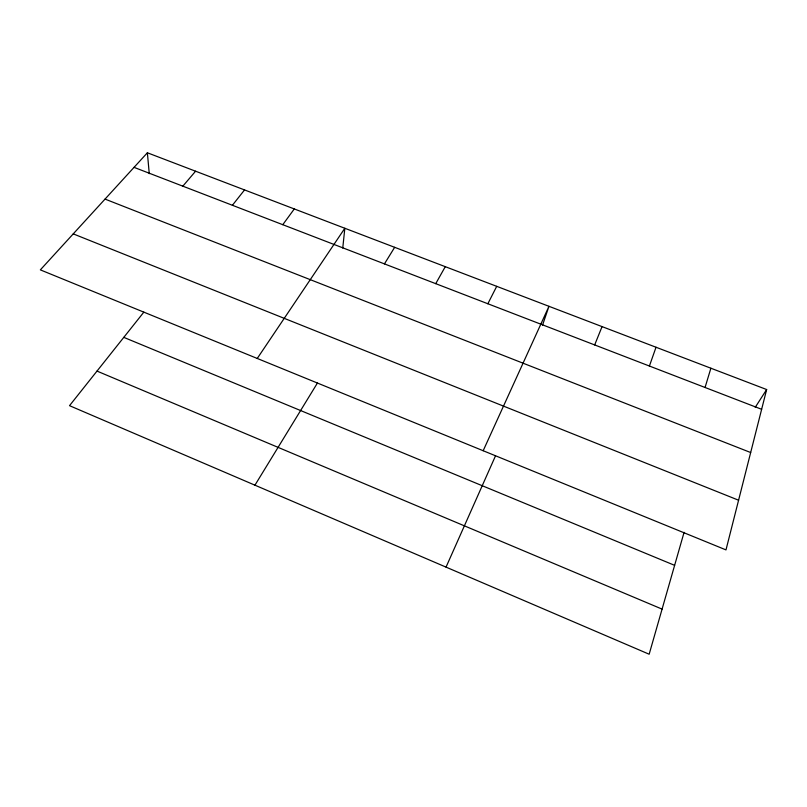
<?xml version="1.0" encoding="UTF-8"?>
<svg xmlns="http://www.w3.org/2000/svg" width="807" height="807" viewBox="0 0 807 807"><rect width="100%" height="100%" fill="white"/><g stroke="black" fill="none" stroke-linecap="round" stroke-linejoin="round"><path stroke-width="1.21" d="M342.753 248.042L344.831 228.27L257.251 358.459M766.65 389.539L725.987 549.9L40.35 269.871L147.378 152.775L766.65 389.539L755.231 407.333M684.084 532.327L649.161 654.225L69.523 405.669L143.828 312.148M705.056 387.491L710.886 368.214M542.566 325.08L548.962 306.307L483.171 450.73M649.403 366.035L656.03 347.242M594.668 344.932L602.062 326.613M446.039 567.119L495.528 455.804M487.852 303.755L496.709 286.334M435.73 283.661L445.282 266.673M254.941 485.178L317.413 383.053M384.445 263.889L394.663 247.315M282.773 224.689L294.293 208.942M232.406 205.271L244.551 189.927M182.836 186.165L195.587 171.205M134.053 167.362L761.637 409.3M105.041 199.097L750.671 452.535M73.245 233.879L738.587 500.219M123.794 337.366L674.632 565.344M97.001 371.089L662.083 609.114M147.378 152.775L149.255 173.676"/></g></svg>
